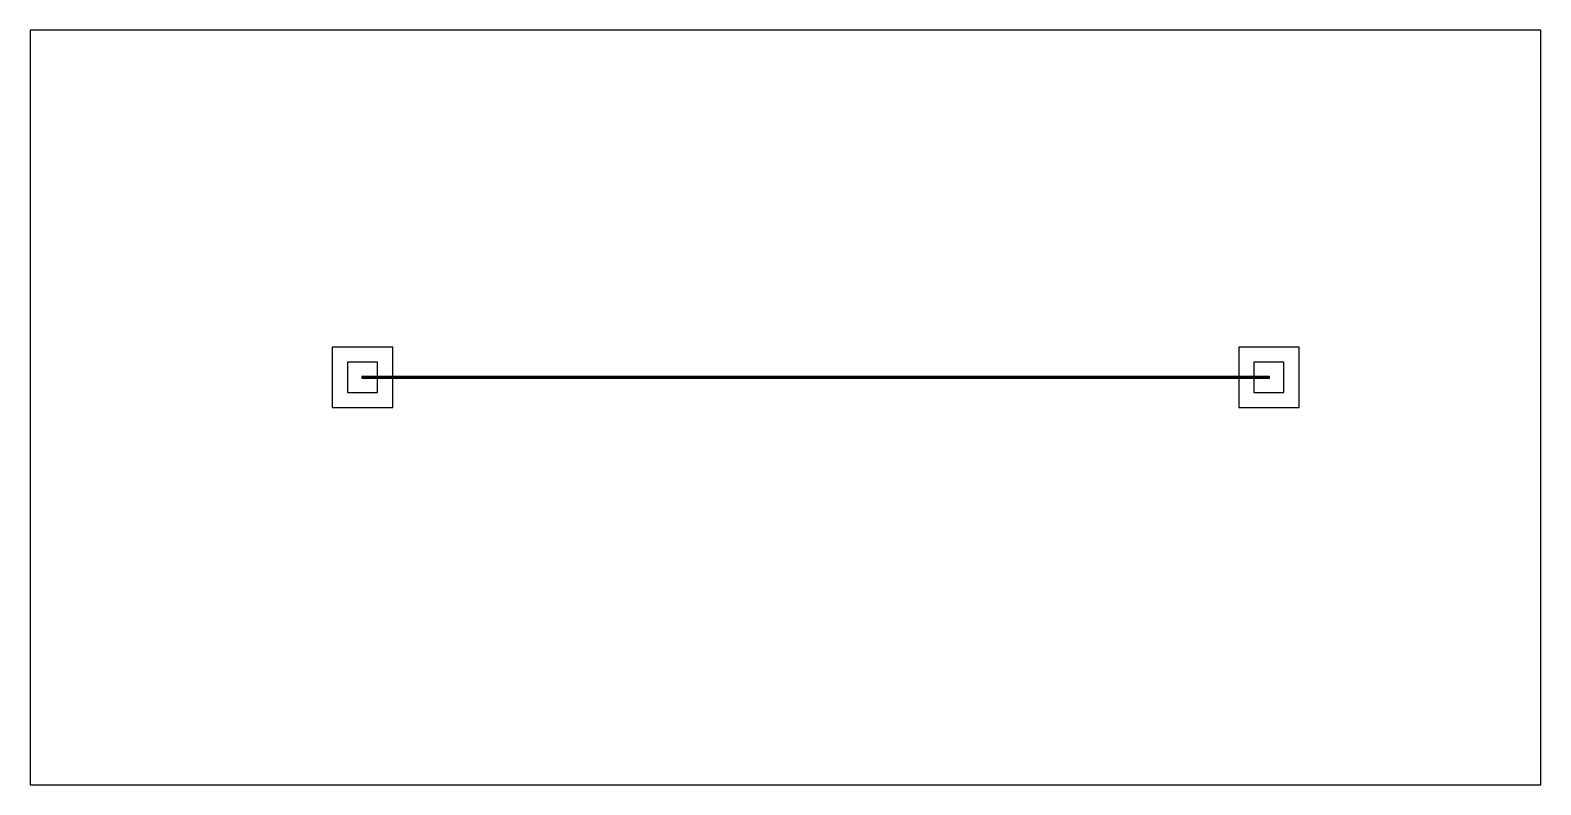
# Model space of a CAD drawing. Header units: millimetres. Extents: x 0 to 100, y 0 to 50.
import ezdxf

# ---------------------------------------------------------------- set-up
doc = ezdxf.new("R2010")
doc.units = ezdxf.units.MM
for name, color, linetype in [('Z0.7850mm_FR4', 7, 'CONTINUOUS'), ('Z1.5000mm_Copper_Traces', 7, 'CONTINUOUS'), ('Z1.5350mm_Copper_Traces', 7, 'CONTINUOUS'), ('Z1.7500mm_Copper', 7, 'CONTINUOUS'), ('Z1.7850mm_Component_Components', 7, 'CONTINUOUS'), ('Z1.7850mm_Copper', 7, 'CONTINUOUS')]:
    doc.layers.add(name, color=color, linetype=linetype)

msp = doc.modelspace()

# ---------------------------------------------------------------- linework, layer by layer
at = {"layer": 'Z0.7850mm_FR4', "color": 97, "true_color": 0x2e7d32}
msp.add_lwpolyline([(0, 0), (100, 0), (100, 50), (0, 50)], close=True, dxfattribs=at)
at = {"layer": 'Z1.5000mm_Copper_Traces', "color": 40, "true_color": 0xffd700}
for points in [[(22.5, 27), (81.5, 27)], [(81.5, 27), (82, 27)]]:
    msp.add_lwpolyline(points, dxfattribs=at)
at = {"layer": 'Z1.5350mm_Copper_Traces', "color": 40, "true_color": 0xffd700}
msp.add_lwpolyline([(22, 27), (22.5, 27)], dxfattribs=at)
at = {"layer": 'Z1.7500mm_Copper', "color": 40, "true_color": 0xffd700}
for points in [[(22.45, 26.95), (81.55, 26.95), (81.55, 27.05), (22.45, 27.05)], [(81.45, 26.95), (82.05, 26.95), (82.05, 27.05), (81.45, 27.05)]]:
    msp.add_lwpolyline(points, close=True, dxfattribs=at)
at = {"layer": 'Z1.7850mm_Component_Components', "color": 35, "true_color": 0xb87333}
for points in [[(20, 25), (24, 25), (24, 29), (20, 29)], [(80, 25), (84, 25), (84, 29), (80, 29)]]:
    msp.add_lwpolyline(points, close=True, dxfattribs=at)
at = {"layer": 'Z1.7850mm_Copper', "color": 40, "true_color": 0xffd700}
for points in [[(21, 26), (23, 26), (23, 28), (21, 28)], [(81, 26), (83, 26), (83, 28), (81, 28)], [(21.95, 26.95), (22.55, 26.95), (22.55, 27.05), (21.95, 27.05)]]:
    msp.add_lwpolyline(points, close=True, dxfattribs=at)

doc.saveas('drawing.dxf')
